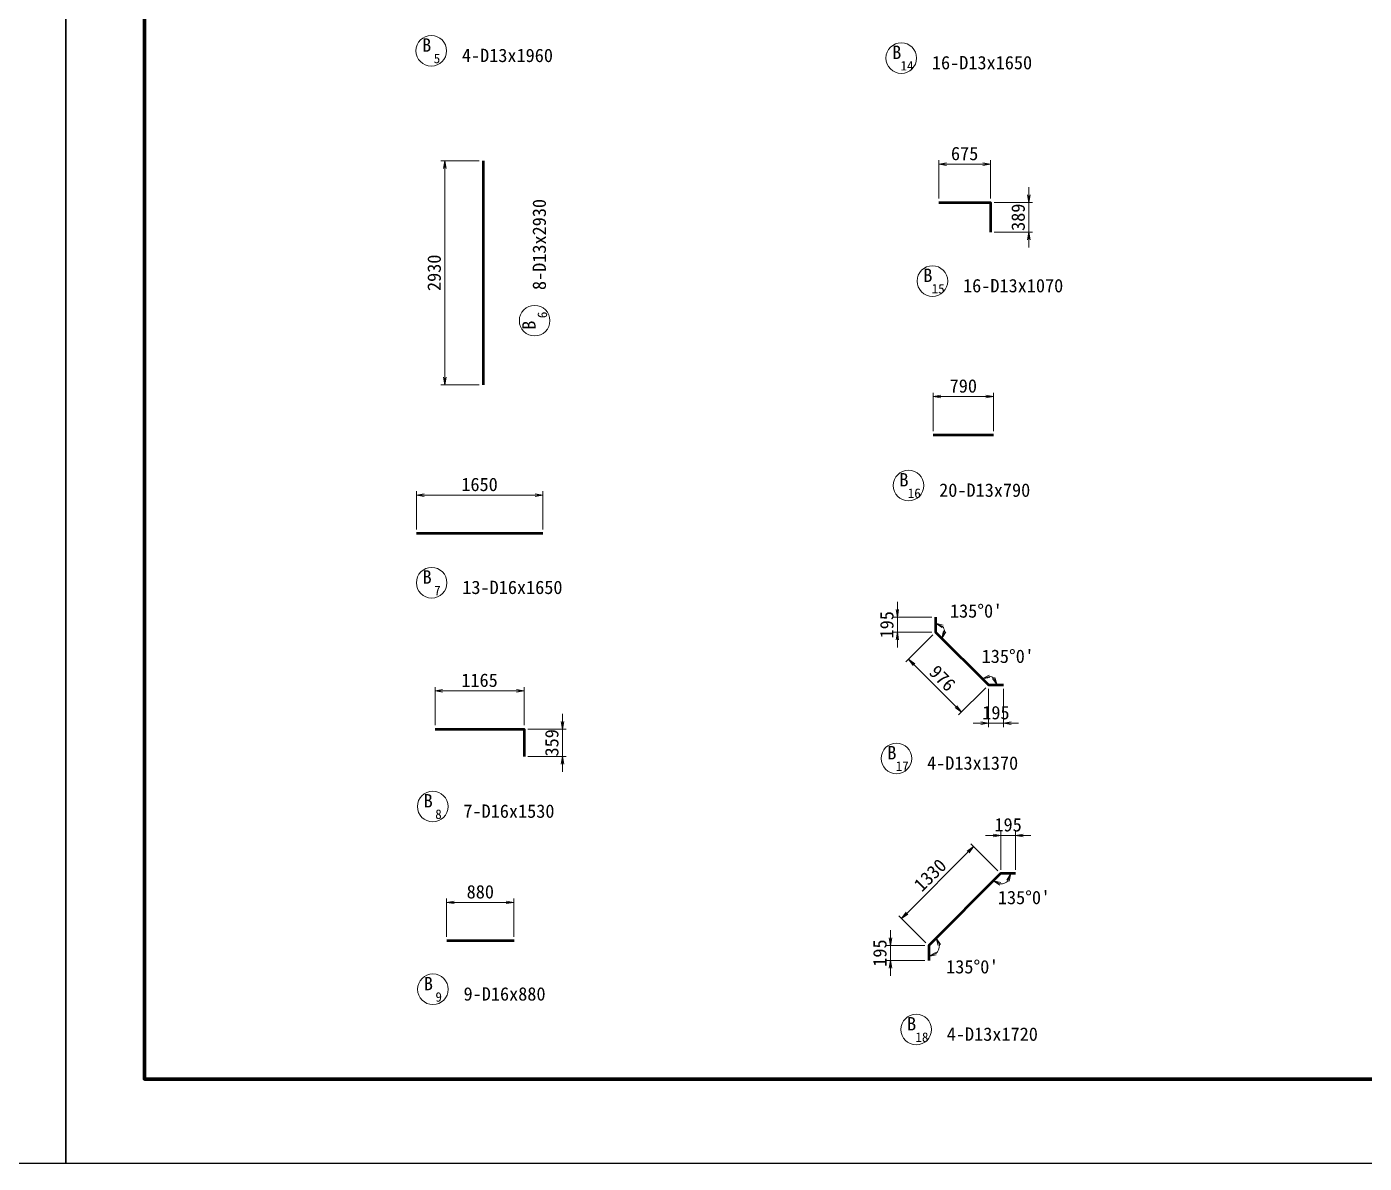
# Model space of a CAD drawing. Header units: millimetres. Extents: x 169470 to 758170, y -17820 to 11880.
# Drawn here: x 547407 to 564885, y -17820 to -2966 of the extents above; entities that cross this region are included whole.
import ezdxf
from ezdxf.enums import TextEntityAlignment as Align

# ---------------------------------------------------------------- set-up
doc = ezdxf.new("R2010")
doc.units = ezdxf.units.MM
doc.header["$LTSCALE"] = 50
doc.header["$PDSIZE"] = 300
doc.layers.get('Defpoints').update_dxf_attribs({"color": 151})
for name, color, linetype, lineweight in [('D-STR-DIM', 7, 'Continuous', 13), ('D-STR-STR1', 2, 'Continuous', 50), ('D-STR-TXT', 7, 'Continuous', 13), ('D-TTL', 2, 'Continuous', 140)]:
    doc.layers.add(name, color=color, linetype=linetype, lineweight=lineweight)
doc.styles.add('YOKO_GOTHIC', font='MS Gothic.ttf')
doc.dimstyles.new('S50', dxfattribs={"dimscale": 50, "dimtxt": 3.5, "dimasz": 2, "dimexe": 1, "dimexo": 1, "dimgap": 1, "dimtad": 1, "dimdec": 0, "dimzin": 1, "dimdsep": 46, "dimtxsty": 'YOKO_GOTHIC', "dimblk": 'OPEN', "dimcen": 0, "dimclrd": 256, "dimclre": 256, "dimclrt": 256, "dimaunit": 1, "dimadec": 3, "dimazin": 0, "dimtfac": 1, "dimtdec": 0, "dimtix": 1, "dimtmove": 2, "dimatfit": 3, "dimldrblk": 'OPEN', "dimfxl": 1, "dimlwd": -1, "dimlwe": -1, "dimarcsym": 2})

# ---------------------------------------------------------------- blocks, each defined once
blk = doc.blocks.new('_Open')
at = {"color": 0, "linetype": 'ByBlock', "lineweight": -2}
for p, q in [((-1, 0.17), (0, 0)), ((-1, -0.17), (0, 0)), ((0, 0), (-1, 0))]:
    blk.add_line(p, q, dxfattribs=at)
blk = doc.blocks.new('*D4639')
at = {"layer": 'D-STR-DIM', "ltscale": 1500, "transparency": 16777216}
for p, q in [((553319, -4717), (552819, -4717)), ((552869, -7547), (552869, -4817)), ((553319, -7647), (552819, -7647))]:
    blk.add_line(p, q, dxfattribs=at)
at = {"layer": 'Defpoints', "color": 0, "ltscale": 1500, "transparency": 16777216}
for p in [(552869, -4717), (553369, -4717), (553369, -7647)]:
    blk.add_point(p, dxfattribs=at)
at = {"layer": 'D-STR-DIM', "ltscale": 1500, "transparency": 16777216, "xscale": 100, "yscale": 100, "zscale": 100}
for p, rotation in [((552869, -4717), 90), ((552869, -7647), 270)]:
    blk.add_blockref('_Open', p, dxfattribs=dict(at, rotation=rotation))
at = {"layer": 'D-STR-DIM', "ltscale": 1500, "transparency": 16777216, "insert": (552732, -6182), "char_height": 175, "attachment_point": 5, "rotation": 90, "style": 'YOKO_GOTHIC'}
blk.add_mtext('2930', dxfattribs=at)
blk = doc.blocks.new('*D4640')
at = {"layer": 'D-STR-DIM', "ltscale": 1500, "transparency": 16777216}
for p, q in [((552499, -9537), (552499, -9037)), ((552599, -9087), (554049, -9087)), ((554149, -9537), (554149, -9037))]:
    blk.add_line(p, q, dxfattribs=at)
at = {"layer": 'Defpoints', "color": 0, "ltscale": 1500, "transparency": 16777216}
for p in [(554149, -9087), (552499, -9587), (554149, -9587)]:
    blk.add_point(p, dxfattribs=at)
at = {"layer": 'D-STR-DIM', "ltscale": 1500, "transparency": 16777216, "xscale": 100, "yscale": 100, "zscale": 100, "rotation": 180}
blk.add_blockref('_Open', (552499, -9087), dxfattribs=at)
at = {"layer": 'D-STR-DIM', "ltscale": 1500, "transparency": 16777216, "xscale": 100, "yscale": 100, "zscale": 100}
blk.add_blockref('_Open', (554149, -9087), dxfattribs=at)
at = {"layer": 'D-STR-DIM', "ltscale": 1500, "transparency": 16777216, "insert": (553324, -8949), "char_height": 175, "attachment_point": 5, "style": 'YOKO_GOTHIC'}
blk.add_mtext('1650', dxfattribs=at)
blk = doc.blocks.new('*D4641')
at = {"layer": 'D-STR-DIM', "ltscale": 1500, "transparency": 16777216}
for p, q in [((552742, -12096), (552742, -11596)), ((553807, -11646), (552842, -11646)), ((553907, -12096), (553907, -11596))]:
    blk.add_line(p, q, dxfattribs=at)
at = {"layer": 'Defpoints', "color": 0, "ltscale": 1500, "transparency": 16777216}
for p in [(552742, -11646), (552742, -12146), (553907, -12146)]:
    blk.add_point(p, dxfattribs=at)
at = {"layer": 'D-STR-DIM', "ltscale": 1500, "transparency": 16777216, "xscale": 100, "yscale": 100, "zscale": 100, "rotation": 180}
blk.add_blockref('_Open', (552742, -11646), dxfattribs=at)
at = {"layer": 'D-STR-DIM', "ltscale": 1500, "transparency": 16777216, "xscale": 100, "yscale": 100, "zscale": 100}
blk.add_blockref('_Open', (553907, -11646), dxfattribs=at)
at = {"layer": 'D-STR-DIM', "ltscale": 1500, "transparency": 16777216, "insert": (553324, -11508), "char_height": 175, "attachment_point": 5, "style": 'YOKO_GOTHIC'}
blk.add_mtext('1165', dxfattribs=at)
blk = doc.blocks.new('*D4642')
at = {"layer": 'D-STR-DIM', "ltscale": 1500, "transparency": 16777216}
for p, q in [((554407, -12046), (554407, -11946)), ((553957, -12146), (554457, -12146)), ((554407, -12146), (554407, -12505)), ((553957, -12505), (554457, -12505)), ((554407, -12605), (554407, -12705))]:
    blk.add_line(p, q, dxfattribs=at)
at = {"layer": 'Defpoints', "color": 0, "ltscale": 1500, "transparency": 16777216}
for p in [(553907, -12146), (553907, -12505), (554407, -12505)]:
    blk.add_point(p, dxfattribs=at)
at = {"layer": 'D-STR-DIM', "ltscale": 1500, "transparency": 16777216, "xscale": 100, "yscale": 100, "zscale": 100}
for p, rotation in [((554407, -12146), 270), ((554407, -12505), 90)]:
    blk.add_blockref('_Open', p, dxfattribs=dict(at, rotation=rotation))
at = {"layer": 'D-STR-DIM', "ltscale": 1500, "transparency": 16777216, "insert": (554269, -12325), "char_height": 175, "attachment_point": 5, "rotation": 90, "style": 'YOKO_GOTHIC'}
blk.add_mtext('359', dxfattribs=at)
blk = doc.blocks.new('*D4643')
at = {"layer": 'D-STR-DIM', "ltscale": 1500, "transparency": 16777216}
for p, q in [((552894, -14860), (552894, -14360)), ((552994, -14410), (553674, -14410)), ((553774, -14860), (553774, -14360))]:
    blk.add_line(p, q, dxfattribs=at)
at = {"layer": 'Defpoints', "color": 0, "ltscale": 1500, "transparency": 16777216}
for p in [(553774, -14410), (552894, -14910), (553774, -14910)]:
    blk.add_point(p, dxfattribs=at)
at = {"layer": 'D-STR-DIM', "ltscale": 1500, "transparency": 16777216, "xscale": 100, "yscale": 100, "zscale": 100, "rotation": 180}
blk.add_blockref('_Open', (552894, -14410), dxfattribs=at)
at = {"layer": 'D-STR-DIM', "ltscale": 1500, "transparency": 16777216, "xscale": 100, "yscale": 100, "zscale": 100}
blk.add_blockref('_Open', (553774, -14410), dxfattribs=at)
at = {"layer": 'D-STR-DIM', "ltscale": 1500, "transparency": 16777216, "insert": (553334, -14273), "char_height": 175, "attachment_point": 5, "style": 'YOKO_GOTHIC'}
blk.add_mtext('880', dxfattribs=at)
blk = doc.blocks.new('*D4685')
at = {"layer": 'D-STR-DIM', "ltscale": 1500, "transparency": 16777216}
for p, q in [((559326, -5212), (559326, -4712)), ((560001, -5212), (560001, -4712)), ((559901, -4762), (559426, -4762))]:
    blk.add_line(p, q, dxfattribs=at)
at = {"layer": 'Defpoints', "color": 0, "ltscale": 1500, "transparency": 16777216}
for p in [(559326, -4762), (559326, -5262), (560001, -5262)]:
    blk.add_point(p, dxfattribs=at)
at = {"layer": 'D-STR-DIM', "ltscale": 1500, "transparency": 16777216, "xscale": 100, "yscale": 100, "zscale": 100, "rotation": 180}
blk.add_blockref('_Open', (559326, -4762), dxfattribs=at)
at = {"layer": 'D-STR-DIM', "ltscale": 1500, "transparency": 16777216, "xscale": 100, "yscale": 100, "zscale": 100}
blk.add_blockref('_Open', (560001, -4762), dxfattribs=at)
at = {"layer": 'D-STR-DIM', "ltscale": 1500, "transparency": 16777216, "insert": (559663, -4624), "char_height": 175, "attachment_point": 5, "style": 'YOKO_GOTHIC'}
blk.add_mtext('675', dxfattribs=at)
blk = doc.blocks.new('*D4686')
at = {"layer": 'D-STR-DIM', "ltscale": 1500, "transparency": 16777216}
for p, q in [((560501, -5162), (560501, -5062)), ((560051, -5262), (560551, -5262)), ((560501, -5651), (560501, -5262)), ((560051, -5651), (560551, -5651)), ((560501, -5751), (560501, -5851))]:
    blk.add_line(p, q, dxfattribs=at)
at = {"layer": 'Defpoints', "color": 0, "ltscale": 1500, "transparency": 16777216}
for p in [(560001, -5262), (560501, -5262), (560001, -5651)]:
    blk.add_point(p, dxfattribs=at)
at = {"layer": 'D-STR-DIM', "ltscale": 1500, "transparency": 16777216, "xscale": 100, "yscale": 100, "zscale": 100}
for p, rotation in [((560501, -5262), 270), ((560501, -5651), 90)]:
    blk.add_blockref('_Open', p, dxfattribs=dict(at, rotation=rotation))
at = {"layer": 'D-STR-DIM', "ltscale": 1500, "transparency": 16777216, "insert": (560363, -5456), "char_height": 175, "attachment_point": 5, "rotation": 90, "style": 'YOKO_GOTHIC'}
blk.add_mtext('389', dxfattribs=at)
blk = doc.blocks.new('*D4687')
at = {"layer": 'D-STR-DIM', "ltscale": 1500, "transparency": 16777216}
for p, q in [((559251, -8250), (559251, -7750)), ((559351, -7800), (559941, -7800)), ((560041, -8250), (560041, -7750))]:
    blk.add_line(p, q, dxfattribs=at)
at = {"layer": 'Defpoints', "color": 0, "ltscale": 1500, "transparency": 16777216}
for p in [(560041, -7800), (559251, -8300), (560041, -8300)]:
    blk.add_point(p, dxfattribs=at)
at = {"layer": 'D-STR-DIM', "ltscale": 1500, "transparency": 16777216, "xscale": 100, "yscale": 100, "zscale": 100, "rotation": 180}
blk.add_blockref('_Open', (559251, -7800), dxfattribs=at)
at = {"layer": 'D-STR-DIM', "ltscale": 1500, "transparency": 16777216, "xscale": 100, "yscale": 100, "zscale": 100}
blk.add_blockref('_Open', (560041, -7800), dxfattribs=at)
at = {"layer": 'D-STR-DIM', "ltscale": 1500, "transparency": 16777216, "insert": (559646, -7662), "char_height": 175, "attachment_point": 5, "style": 'YOKO_GOTHIC'}
blk.add_mtext('790', dxfattribs=at)
blk = doc.blocks.new('*D4688')
at = {"layer": 'D-STR-DIM', "ltscale": 1500, "transparency": 16777216}
for p, q in [((559974, -11619), (559974, -12119)), ((560169, -11619), (560169, -12119)), ((559874, -12069), (559774, -12069)), ((559974, -12069), (560169, -12069)), ((560269, -12069), (560369, -12069))]:
    blk.add_line(p, q, dxfattribs=at)
at = {"layer": 'Defpoints', "color": 0, "ltscale": 1500, "transparency": 16777216}
for p in [(559974, -11569), (560169, -11569), (560169, -12069)]:
    blk.add_point(p, dxfattribs=at)
at = {"layer": 'D-STR-DIM', "ltscale": 1500, "transparency": 16777216, "xscale": 100, "yscale": 100, "zscale": 100}
blk.add_blockref('_Open', (559974, -12069), dxfattribs=at)
at = {"layer": 'D-STR-DIM', "ltscale": 1500, "transparency": 16777216, "xscale": 100, "yscale": 100, "zscale": 100, "rotation": 180}
blk.add_blockref('_Open', (560169, -12069), dxfattribs=at)
at = {"layer": 'D-STR-DIM', "ltscale": 1500, "transparency": 16777216, "insert": (560072, -11932), "char_height": 175, "attachment_point": 5, "style": 'YOKO_GOTHIC'}
blk.add_mtext('195', dxfattribs=at)
blk = doc.blocks.new('*D4689')
at = {"layer": 'D-STR-DIM', "ltscale": 1500, "transparency": 16777216}
for p, q in [((558784, -10584), (558784, -10484)), ((559234, -10684), (558734, -10684)), ((558784, -10684), (558784, -10879)), ((559234, -10879), (558734, -10879)), ((558784, -10979), (558784, -11079))]:
    blk.add_line(p, q, dxfattribs=at)
at = {"layer": 'Defpoints', "color": 0, "ltscale": 1500, "transparency": 16777216}
for p in [(559284, -10684), (558784, -10879), (559284, -10879)]:
    blk.add_point(p, dxfattribs=at)
at = {"layer": 'D-STR-DIM', "ltscale": 1500, "transparency": 16777216, "xscale": 100, "yscale": 100, "zscale": 100}
for p, rotation in [((558784, -10684), 270), ((558784, -10879), 90)]:
    blk.add_blockref('_Open', p, dxfattribs=dict(at, rotation=rotation))
at = {"layer": 'D-STR-DIM', "ltscale": 1500, "transparency": 16777216, "insert": (558647, -10782), "char_height": 175, "attachment_point": 5, "rotation": 90, "style": 'YOKO_GOTHIC'}
blk.add_mtext('195', dxfattribs=at)
blk = doc.blocks.new('*D4690')
at = {"layer": 'D-STR-DIM', "ltscale": 1500, "transparency": 16777216}
for p, q in [((559249, -10915), (558895, -11268)), ((559550, -11852), (559001, -11303)), ((559939, -11605), (559585, -11958))]:
    blk.add_line(p, q, dxfattribs=at)
at = {"layer": 'Defpoints', "color": 0, "ltscale": 1500, "transparency": 16777216}
for p in [(559284, -10879), (558931, -11233), (559974, -11569)]:
    blk.add_point(p, dxfattribs=at)
at = {"layer": 'D-STR-DIM', "ltscale": 1500, "transparency": 16777216, "xscale": 100, "yscale": 100, "zscale": 100}
for p, rotation in [((558931, -11233), 135), ((559621, -11923), 315)]:
    blk.add_blockref('_Open', p, dxfattribs=dict(at, rotation=rotation))
at = {"layer": 'D-STR-DIM', "ltscale": 1500, "transparency": 16777216, "insert": (559373, -11481), "char_height": 175, "attachment_point": 5, "rotation": 315, "style": 'YOKO_GOTHIC'}
blk.add_mtext('976', dxfattribs=at)
blk = doc.blocks.new('*D4691')
at = {"layer": 'D-STR-DIM', "ltscale": 1500, "transparency": 16777216}
blk.add_arc((559284, -10879), 118, 5.1859, 39.8141, dxfattribs=at)
at = {"layer": 'Defpoints', "color": 0, "ltscale": 1500, "transparency": 16777216}
for p in [(559284, -10684), (559284, -10879), (559284, -10879), (559402, -10879), (559974, -11569)]:
    blk.add_point(p, dxfattribs=at)
at = {"layer": 'D-STR-DIM', "ltscale": 1500, "transparency": 16777216, "xscale": 100, "yscale": 100, "zscale": 100}
for p, rotation in [((559284, -10761), 154.9070428675621), ((559367, -10963), 250.0929571324408)]:
    blk.add_blockref('_Open', p, dxfattribs=dict(at, rotation=rotation))
at = {"layer": 'D-STR-DIM', "ltscale": 1500, "transparency": 16777216, "insert": (559813, -10603), "char_height": 175, "attachment_point": 5, "style": 'YOKO_GOTHIC'}
blk.add_mtext("135°0'", dxfattribs=at)
blk = doc.blocks.new('*D4692')
at = {"layer": 'D-STR-DIM', "ltscale": 1500, "transparency": 16777216}
blk.add_arc((559974, -11569), 114, 51.9682, 83.0318, dxfattribs=at)
at = {"layer": 'Defpoints', "color": 0, "ltscale": 1500, "transparency": 16777216}
for p in [(559284, -10879), (559974, -11455), (559974, -11569), (559974, -11569), (560169, -11569)]:
    blk.add_point(p, dxfattribs=at)
at = {"layer": 'D-STR-DIM', "ltscale": 1500, "transparency": 16777216, "xscale": 100, "yscale": 100, "zscale": 100}
for p, rotation in [((559893, -11489), 199.0158851173835), ((560088, -11569), 295.9841148826124)]:
    blk.add_blockref('_Open', p, dxfattribs=dict(at, rotation=rotation))
at = {"layer": 'D-STR-DIM', "ltscale": 1500, "transparency": 16777216, "insert": (560227, -11195), "char_height": 175, "attachment_point": 5, "style": 'YOKO_GOTHIC'}
blk.add_mtext("135°0'", dxfattribs=at)
blk = doc.blocks.new('*D4693')
at = {"layer": 'D-STR-DIM', "ltscale": 1500, "transparency": 16777216}
for p, q in [((560034, -13535), (559934, -13535)), ((560134, -13985), (560134, -13485)), ((560329, -13535), (560134, -13535)), ((560329, -13985), (560329, -13485)), ((560429, -13535), (560529, -13535))]:
    blk.add_line(p, q, dxfattribs=at)
at = {"layer": 'Defpoints', "color": 0, "ltscale": 1500, "transparency": 16777216}
for p in [(560134, -13535), (560134, -14035), (560329, -14035)]:
    blk.add_point(p, dxfattribs=at)
at = {"layer": 'D-STR-DIM', "ltscale": 1500, "transparency": 16777216, "xscale": 100, "yscale": 100, "zscale": 100}
blk.add_blockref('_Open', (560134, -13535), dxfattribs=at)
at = {"layer": 'D-STR-DIM', "ltscale": 1500, "transparency": 16777216, "xscale": 100, "yscale": 100, "zscale": 100, "rotation": 180}
blk.add_blockref('_Open', (560329, -13535), dxfattribs=at)
at = {"layer": 'D-STR-DIM', "ltscale": 1500, "transparency": 16777216, "insert": (560231, -13397), "char_height": 175, "attachment_point": 5, "style": 'YOKO_GOTHIC'}
blk.add_mtext('195', dxfattribs=at)
blk = doc.blocks.new('*D4694')
at = {"layer": 'D-STR-DIM', "ltscale": 1500, "transparency": 16777216}
for p, q in [((558693, -14875), (558693, -14775)), ((559143, -14975), (558643, -14975)), ((558693, -15170), (558693, -14975)), ((559143, -15170), (558643, -15170)), ((558693, -15270), (558693, -15370))]:
    blk.add_line(p, q, dxfattribs=at)
at = {"layer": 'Defpoints', "color": 0, "ltscale": 1500, "transparency": 16777216}
for p in [(558693, -14975), (559193, -14975), (559193, -15170)]:
    blk.add_point(p, dxfattribs=at)
at = {"layer": 'D-STR-DIM', "ltscale": 1500, "transparency": 16777216, "xscale": 100, "yscale": 100, "zscale": 100}
for p, rotation in [((558693, -14975), 270), ((558693, -15170), 90)]:
    blk.add_blockref('_Open', p, dxfattribs=dict(at, rotation=rotation))
at = {"layer": 'D-STR-DIM', "ltscale": 1500, "transparency": 16777216, "insert": (558556, -15073), "char_height": 175, "attachment_point": 5, "rotation": 90, "style": 'YOKO_GOTHIC'}
blk.add_mtext('195', dxfattribs=at)
blk = doc.blocks.new('*D4695')
at = {"layer": 'D-STR-DIM', "ltscale": 1500, "transparency": 16777216}
for p, q in [((558910, -14551), (559709, -13752)), ((560098, -13999), (559745, -13646)), ((559158, -14940), (558804, -14586))]:
    blk.add_line(p, q, dxfattribs=at)
at = {"layer": 'Defpoints', "color": 0, "ltscale": 1500, "transparency": 16777216}
for p in [(559780, -13681), (560134, -14035), (559193, -14975)]:
    blk.add_point(p, dxfattribs=at)
at = {"layer": 'D-STR-DIM', "ltscale": 1500, "transparency": 16777216, "xscale": 100, "yscale": 100, "zscale": 100}
for p, rotation in [((559780, -13681), 44.99999999999822), ((558840, -14622), 224.9999999999982)]:
    blk.add_blockref('_Open', p, dxfattribs=dict(at, rotation=rotation))
at = {"layer": 'D-STR-DIM', "ltscale": 1500, "transparency": 16777216, "insert": (559213, -14054), "char_height": 175, "attachment_point": 5, "rotation": 45, "style": 'YOKO_GOTHIC'}
blk.add_mtext('1330', dxfattribs=at)
blk = doc.blocks.new('*D4696')
at = {"layer": 'D-STR-DIM', "ltscale": 1500, "transparency": 16777216}
blk.add_arc((560134, -14035), 134, 268.9139, 316.0861, dxfattribs=at)
at = {"layer": 'Defpoints', "color": 0, "ltscale": 1500, "transparency": 16777216}
for p in [(560134, -14035), (560134, -14035), (560329, -14035), (560134, -14169), (559193, -14975)]:
    blk.add_point(p, dxfattribs=at)
at = {"layer": 'D-STR-DIM', "ltscale": 1500, "transparency": 16777216, "xscale": 100, "yscale": 100, "zscale": 100}
for p, rotation in [((560039, -14129), 156.9569747792142), ((560267, -14035), 68.04302522078046)]:
    blk.add_blockref('_Open', p, dxfattribs=dict(at, rotation=rotation))
at = {"layer": 'D-STR-DIM', "ltscale": 1500, "transparency": 16777216, "insert": (560439, -14348), "char_height": 175, "attachment_point": 5, "style": 'YOKO_GOTHIC'}
blk.add_mtext("135°0'", dxfattribs=at)
blk = doc.blocks.new('*D4697')
at = {"layer": 'D-STR-DIM', "ltscale": 1500, "transparency": 16777216}
blk.add_arc((559193, -14975), 141, 311.6447, 3.3553, dxfattribs=at)
at = {"layer": 'Defpoints', "color": 0, "ltscale": 1500, "transparency": 16777216}
for p in [(560134, -14035), (559193, -14975), (559193, -14975), (559334, -14975), (559193, -15170)]:
    blk.add_point(p, dxfattribs=at)
at = {"layer": 'D-STR-DIM', "ltscale": 1500, "transparency": 16777216, "xscale": 100, "yscale": 100, "zscale": 100}
for p, rotation in [((559293, -14876), 114.1776601847917), ((559193, -15116), 200.8223398152096)]:
    blk.add_blockref('_Open', p, dxfattribs=dict(at, rotation=rotation))
at = {"layer": 'D-STR-DIM', "ltscale": 1500, "transparency": 16777216, "insert": (559763, -15253), "char_height": 175, "attachment_point": 5, "style": 'YOKO_GOTHIC'}
blk.add_mtext("135°0'", dxfattribs=at)

msp = doc.modelspace()

# ---------------------------------------------------------------- linework, layer by layer
at = {"layer": 'D-STR-STR1'}
for p, q in [((553369.36, -4717.14), (553369.36, -7647.14)), ((559251.3, -8299.91), (560041.3, -8299.91)), ((552499.41, -9586.53), (554149.41, -9586.53)), ((552894.41, -14910.44), (553774.41, -14910.44))]:
    msp.add_line(p, q, dxfattribs=at)
for points in [[(559326.24, -5261.71), (560000.74, -5261.71), (560000.74, -5650.71)], [(559284.11, -10684.23), (559284.11, -10879.23), (559974.11, -11569.23), (560169.11, -11569.23)], [(552742.16, -12145.73), (553906.66, -12145.73), (553906.66, -12504.73)], [(560328.63, -14034.84), (560133.63, -14034.84), (559193.34, -14975.14), (559193.34, -15170.14)]]:
    msp.add_lwpolyline(points, dxfattribs=at)
at = {"layer": 'D-STR-TXT'}
for centre in [(552692.99, -3280.5), (558835.45, -3375.45), (559242.11, -6289.76), (554044.14, -6807.57), (558929.9, -8962.4), (552698.45, -10233.04), (558772.14, -12529.24), (552712.67, -13157.84), (552715.08, -15546.47), (559029.88, -16072.28)]:
    msp.add_circle(centre, 200, dxfattribs=at)
at = {"layer": 'D-TTL'}
msp.add_lwpolyline([(548944.53, 10780), (548944.53, -16720), (588944.53, -16720), (588944.53, 10780)], close=True, dxfattribs=at)
at = {"layer": 'Defpoints', "color": 1}
for points in [[(505869.53, 11880), (505869.53, -17820), (547919.53, -17820), (547919.53, 11880)], [(547919.53, 11880), (547919.53, -17820), (589969.53, -17820), (589969.53, 11880)]]:
    msp.add_lwpolyline(points, close=True, dxfattribs=at)

# ---------------------------------------------------------------- texts
at = {"layer": 'D-STR-TXT', "style": 'YOKO_GOTHIC'}
for s, height, p in [('B ', 175, (552692.99, -3205.5)), ('B ', 175, (558835.45, -3300.45)), ('5', 125, (552767.99, -3380.5)), ('14', 125, (558910.45, -3475.45)), ('B ', 175, (559242.11, -6214.76)), ('15', 125, (559317.11, -6389.76)), ('B ', 175, (558929.9, -8887.4)), ('16', 125, (559004.9, -9062.4)), ('B ', 175, (552698.45, -10158.04)), ('7', 125, (552773.45, -10333.04)), ('B ', 175, (558772.14, -12454.24)), ('17', 125, (558847.14, -12629.24)), ('B ', 175, (552712.67, -13082.84)), ('8', 125, (552787.67, -13257.84)), ('B ', 175, (552715.08, -15471.47)), ('9', 125, (552790.08, -15646.47)), ('B ', 175, (559029.88, -15997.28)), ('18', 125, (559104.88, -16172.28))]:
    msp.add_text(s, height=height, dxfattribs=at).set_placement(p, align=Align.MIDDLE_CENTER)
for s, p in [('4-D13x1960', (553092.99, -3480.5)), ('16-D13x1070', (559642.11, -6489.76)), ('20-D13x790', (559329.9, -9162.4)), ('4-D13x1370', (559172.14, -12729.24)), ('9-D16x880', (553115.08, -15746.47)), ('4-D13x1720', (559429.88, -16272.28))]:
    msp.add_text(s, height=175, dxfattribs=at).set_placement(p, align=Align.BOTTOM_LEFT)
at = {"layer": 'D-STR-TXT', "color": 3, "style": 'YOKO_GOTHIC'}
for s, p in [('16-D13x1650', (559235.45, -3575.45)), ('13-D16x1650', (553098.45, -10433.04)), ('7-D16x1530', (553112.67, -13357.84))]:
    msp.add_text(s, height=175, dxfattribs=at).set_placement(p, align=Align.BOTTOM_LEFT)
at = {"layer": 'D-STR-TXT', "style": 'YOKO_GOTHIC'}
msp.add_text('8-D13x2930', height=175, rotation=90, dxfattribs=at).set_placement((554244.14, -6407.57), align=Align.BOTTOM_LEFT)
for s, height, p in [('6', 125, (554144.14, -6732.57)), ('B ', 175, (553969.14, -6807.57))]:
    msp.add_text(s, height=height, rotation=90, dxfattribs=at).set_placement(p, align=Align.MIDDLE_CENTER)

# ---------------------------------------------------------------- dimensions: what is measured, and where the dimension line sits
at = {"layer": 'D-STR-DIM', "ltscale": 1500}
for base, p1, p2, picture, middle in [((559326.23506058, -4761.70923337), (560000.73506058, -5261.70923337), (559326.23506058, -5261.70923337), '*D4685', (559663.48506058, -4624.20923337)), ((560041.3, -7799.91), (559251.3, -8299.91), (560041.3, -8299.91), '*D4687', (559646.3, -7662.41)), ((554149.41, -9086.53), (552499.41, -9586.53), (554149.41, -9586.53), '*D4640', (553324.41, -8949.03)), ((552742.15778628, -11645.72582442), (553906.65778628, -12145.72582442), (552742.15778628, -12145.72582442), '*D4641', (553324.40778628, -11508.22582442)), ((560169.11, -12069.23), (559974.11, -11569.23), (560169.11, -11569.23), '*D4688', (560071.61, -11931.73)), ((560133.63, -13534.84), (560328.63, -14034.84), (560133.63, -14034.84), '*D4693', (560231.13, -13397.34)), ((553774.41, -14410.44), (552894.41, -14910.44), (553774.41, -14910.44), '*D4643', (553334.41, -14272.94))]:
    dim = msp.add_linear_dim(base=base, p1=p1, p2=p2, dimstyle='S50', dxfattribs=at)
    dim.commit()
    dim.dimension.update_dxf_attribs({"geometry": picture, "text_midpoint": middle})
for base, p1, p2, picture, middle in [((552869.36, -4717.14), (553369.36, -7647.14), (553369.36, -4717.14), '*D4639', (552731.86, -6182.14)), ((560500.74, -5261.71), (560000.74, -5650.71), (560000.74, -5261.71), '*D4686', (560363.24, -5456.21)), ((558784.11, -10879.23), (559284.11, -10684.23), (559284.11, -10879.23), '*D4689', (558646.61, -10781.73)), ((554406.66, -12504.73), (553906.66, -12145.73), (553906.66, -12504.73), '*D4642', (554269.16, -12325.23)), ((558693.34, -14975.14), (559193.34, -15170.14), (559193.34, -14975.14), '*D4694', (558555.84, -15072.64))]:
    dim = msp.add_linear_dim(base=base, p1=p1, p2=p2, angle=90, dimstyle='S50', dxfattribs=at)
    dim.commit()
    dim.dimension.update_dxf_attribs({"geometry": picture, "text_midpoint": middle})
for base, line1, line2, picture, middle in [((559402.01, -10879.23), ((559284.11, -10879.23), (559974.11, -11569.23)), ((559284.11, -10684.23), (559284.11, -10879.23)), '*D4691', (559813.2, -10603.39)), ((559974.11, -11455.11), ((559974.11, -11569.23), (560169.11, -11569.23)), ((559284.11, -10879.23), (559974.11, -11569.23)), '*D4692', (560227.42, -11194.59)), ((560133.63, -14168.57), ((560328.63, -14034.84), (560133.63, -14034.84)), ((560133.63, -14034.84), (559193.34, -14975.14)), '*D4696', (560438.98, -14347.54)), ((559334, -14975.14), ((560133.63, -14034.84), (559193.34, -14975.14)), ((559193.34, -14975.14), (559193.34, -15170.14)), '*D4697', (559762.57, -15252.53))]:
    dim = msp.add_angular_dim_2l(base=base, line1=line1, line2=line2, dimstyle='S50', override={"dimadec": 1, "dimtmove": 1}, dxfattribs=at)
    dim.commit()
    dim.dimension.update_dxf_attribs({"geometry": picture, "text_midpoint": middle, "dimtype": 162})
for p1, p2, picture, middle in [((559974.11, -11569.23), (559284.11, -10879.23), '*D4690', (559372.79, -11480.56)), ((559193.34, -14975.14), (560133.63, -14034.84), '*D4695', (559212.7, -14054.21))]:
    dim = msp.add_aligned_dim(p1=p1, p2=p2, distance=500, dimstyle='S50', dxfattribs=at)
    dim.commit()
    dim.dimension.update_dxf_attribs({"geometry": picture, "text_midpoint": middle})

doc.saveas('drawing.dxf')
